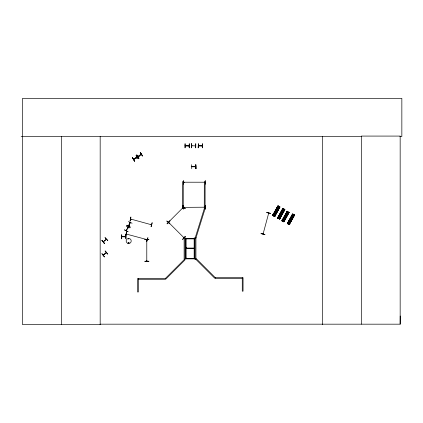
<?xml version="1.0" encoding="UTF-8"?>
<svg xmlns="http://www.w3.org/2000/svg" width="423" height="423" viewBox="0 0 423 423"><rect width="100%" height="100%" fill="white"/><g stroke="black" fill="none" stroke-linecap="round" stroke-linejoin="round"><path stroke-width="0.63" d="M399.872 136.518L401.85 136.518L401.85 98.379L22.514 98.379L22.514 324.621L100.23 324.621L100.177 324.177L400.163 324.177L400.221 315.997M268.69 213.166L263.09 233.977L263.043 233.512M168.576 222.598L168.904 222.667M183.545 237.604L183.905 237.7L168.629 222.424M141.351 154.379L138.009 156.589L141.277 154.221M128.518 238.778L128.846 239.032L128.55 238.736M128.967 242.865C127.899 243.405 129.147 242.368 128.756 242.633M146.786 261.171L146.786 239.386L147.167 239.651M273.834 215.942L273.845 215.45M128.164 227.114L126.303 230.709M128.856 225.708L128.486 226.072L130.295 222.514M129.988 222.715L130.178 222.403M130.31 222.556L128.65 226.088M125.546 235.881L126.588 231.973M125.71 235.923L126.731 232.01M130.564 219.162L130.956 219.267L130.617 219.008M146.823 239.402C147.019 240.565 146.501 239.185 147.125 239.64L126.303 234.062L126.694 234.162M151.043 224.676L151.508 224.629M146.728 241.554L147.913 237.684L146.675 241.538M151.032 226.665L152.053 222.757M151.18 226.702L152.217 222.799M264.941 234.527L261.044 233.454M266.643 212.542L270.609 213.366L266.654 212.515M263.032 233.549L262.932 233.945M268.52 213.076L268.594 213.43M268.568 213.467L268.658 213.113M183.936 237.726L183.614 237.414M128.481 225.977L130.141 222.445M195.162 237.943L204.277 208.661L204.309 181.716L205.097 181.716L205.097 208.671L204.309 208.671L205.023 208.893L195.912 238.175M103.217 241.76L106.358 239.281M103.217 255.18L106.3 252.568M124.531 229.895L128.106 231.788L124.515 229.922M128.407 221.583L132.087 223.249M126.318 230.672L127.958 227.082M129.893 227.912L126.244 226.173M128.19 227.796L129.179 225.692M121.734 236.711L125.779 236.711M191.667 145.729L192.153 145.914M191.735 166.641L195.77 166.62M272.676 215.471L277.964 205.885M272.75 215.513L278.059 205.938M272.867 215.577L278.16 205.99L272.909 215.593M273.295 215.08L278.265 206.054M278.403 206.128L273.094 215.704L278.424 206.138M273.565 215.228L278.191 206.747M273.39 215.852L273.93 216.153M274.104 216.248L279.36 206.646M274.178 216.29L279.487 206.715L274.215 216.312M274.337 216.38L279.619 206.789M274.405 216.412L279.703 206.836M274.448 216.439L279.74 206.852M274.559 216.502L279.83 206.905M274.68 216.571L279.973 206.984L277.922 205.864L272.639 215.45L274.68 216.571L279.931 206.958M277.631 217.982L282.924 208.396M277.71 218.025L283.019 208.449M277.826 218.088L283.114 208.502L277.869 218.115M277.943 218.157L283.267 208.587M283.362 208.639L278.054 218.215L283.378 208.65M278.482 217.718L281.004 213.224M281.591 212.076L283.505 208.719M278.345 218.368L278.889 218.665M279.058 218.76L284.319 209.158M284.43 209.221L279.154 218.813L284.462 209.237M279.254 218.865L284.589 209.306M279.37 218.934L284.653 209.343M279.407 218.95L284.695 209.364M279.481 218.992L284.79 209.417M279.598 219.056L284.885 209.47M287.154 211.199L281.85 220.78L283.902 221.901L289.195 212.314L287.143 211.193M281.972 220.843L287.265 211.257M282.009 220.864L287.28 211.267M282.088 220.906L287.413 211.341M282.194 220.965L287.497 211.384M282.553 220.425L287.529 211.405M282.353 221.055L287.608 211.447M282.744 220.531L285.234 216.021M285.853 214.895L287.413 212.076L282.786 220.557M282.606 221.181L283.151 221.483M283.199 220.822L282.834 221.15M286.091 216.486L283.59 220.991L288.306 212.558M286.715 215.355L288.259 212.531M283.415 221.631L288.729 212.055M288.497 212.663L283.516 221.684L288.539 212.684M283.669 221.768L288.925 212.166M289.036 212.224L283.743 221.811L289.073 212.246M287.28 223.508L292.563 213.916L294.609 215.037L289.274 224.597M287.391 223.571L292.7 213.99L287.423 223.587M287.545 223.656L292.832 214.064M287.614 223.693L292.912 214.112L287.656 223.714M287.751 223.767L293.028 214.175M288.158 223.259L291.584 217.057M292.203 215.926L293.139 214.239M287.894 223.846L293.176 214.255M288.026 223.91L288.565 224.206M288.708 224.285L293.99 214.694M288.74 224.306L294.033 214.72M288.851 224.364L294.128 214.773M288.93 224.412L294.223 214.826M288.967 224.428L294.265 214.847M289.052 224.476L294.376 214.91M289.163 224.539L294.471 214.958M289.195 224.555L294.487 214.969M168.343 222.334L183.619 207.059L183.434 207.444M183.645 207.027L183.333 207.349L183.619 207.201M106.395 239.291L103.307 241.871M103.249 255.154L106.358 252.7M183.619 182.213L205.261 182.213M183.63 182.376L184.026 182.35L183.661 182.213M205.261 207.201L204.869 207.185M185.491 145.882L185.11 145.708L189.139 145.914M191.709 145.729L195.712 145.914M121.776 236.711L125.779 236.854M198.487 145.708L202.448 145.914M195.78 166.784L191.735 166.784M126.651 233.988L126.303 234.062M134.028 159.217L133.636 159.217L136.983 157.028M169.84 220.875L167.011 223.767M167.117 223.873L169.961 220.996M105.041 237.657L107.828 240.597L105.063 237.641M105.211 250.934L107.812 254.027M106.395 252.674L103.334 255.296M146.802 239.598L146.786 239.931M146.929 261.128L146.945 260.806M151.471 224.766L130.638 219.04L130.94 219.278M185.031 238.08L185.734 238.45L194.495 238.45L195.024 238.08M136.83 154.839L139.024 158.234M133.779 159.355L137.068 157.145L136.613 157.277M141.24 154.247L138.025 156.558M134.435 158.874L136.365 157.589M184.026 182.387L183.64 182.186M128.872 243.183C127.217 242.85 129.967 242.136 128.692 243.23M183.984 182.371L183.704 182.376M205.181 182.376L204.854 182.355M185.179 145.708L189.055 145.708M189.055 145.909L185.179 145.909M202.363 145.909L198.487 145.909M185.031 258.855L195.024 258.855M183.603 180.261L183.619 184.306M205.25 180.261L205.329 184.306M204.854 182.218L205.176 182.17M183.704 207.36L205.218 207.201L204.854 207.201M183.63 209.29L183.55 205.25M205.277 209.29L205.308 205.245M144.835 261.24L148.88 261.213M144.835 261.409L148.88 261.361M21.15 136.677L22.514 136.671M22.514 136.518L361.337 136.518M185.1 143.778L185.1 147.817M189.367 143.778L189.345 147.817M195.712 143.778L195.712 147.817M198.403 143.778L198.197 147.817M202.67 143.778L202.654 147.817M202.39 145.713L198.413 145.708L198.81 145.866M198.181 147.817L198.35 143.778M191.735 168.735L191.682 164.69M196.002 168.735L195.78 164.69L195.986 168.735M121.734 234.76L121.734 238.805M126.006 234.76L125.985 238.805M186.072 238.873L194.157 238.873M186.072 247.645L186.406 247.645L186.072 247.222M186.072 248.068L194.157 248.068M186.072 248.211L186.406 248.211L186.072 247.788M186.072 248.634L194.157 248.634M186.072 258.4L194.157 258.4M242.268 278.482L215.318 278.482L215.318 277.7L196.261 258.638L195.706 259.199L214.762 278.255L215.318 277.7L243.056 277.7L243.056 291.172L242.268 291.172L242.268 277.7M138.374 279.28L165.33 279.28L165.33 278.493L184.386 259.436L184.941 259.992L165.885 279.048L165.33 278.493L137.591 278.493L137.591 291.97L138.374 291.97L138.374 278.493M151.381 224.782L151.08 224.661M195.341 145.909L195.712 145.729M260.991 233.649L264.904 234.675M130.956 219.267L130.638 219.204M278.572 218.331L278.81 218.464L278.805 217.961M129.475 224.914L127.825 228.536M202.448 145.729L201.983 145.914M189.139 145.729L188.684 145.914M146.924 239.524L146.76 239.952M282.479 209.422L284.251 210.4M277.525 206.91L279.291 207.889M292.161 214.963L293.932 215.942M286.746 212.24L288.512 213.218M282.125 210.072L283.891 211.051M277.165 207.561L278.937 208.539M291.801 215.614L293.573 216.592M286.387 212.891L288.153 213.869M281.586 211.045L283.357 212.023M276.626 208.534L278.397 209.512M291.267 216.587L293.033 217.565M285.848 213.864L287.619 214.842M281.105 211.907L282.876 212.885M290.786 217.448L292.557 218.427M276.15 209.396L277.916 210.374M285.372 214.725L287.138 215.704M280.571 212.88L282.342 213.858M275.611 210.368L277.382 211.347M290.252 218.421L292.018 219.4M284.832 215.698L286.604 216.676M278.271 217.057L280.037 218.03M273.311 214.54L275.082 215.519M287.947 222.598L289.718 223.577M277.821 217.168L280.179 218.469M277.779 217.242L280.142 218.543M282.532 219.87L284.298 220.848M272.861 214.651L275.225 215.957M287.503 222.71L289.861 224.01M272.824 214.725L275.183 216.031M287.46 222.784L289.818 224.084M273.808 215.397L274.088 215.55M282.083 219.981L284.446 221.287M282.046 220.055L284.404 221.361M278.535 218.326L278.815 218.48M288.486 224.037L288.216 223.867L288.491 223.957L288.481 223.503M287.27 223.503L289.321 224.624M282.728 221.271L283.008 221.425M183.762 237.784L183.645 237.44L183.905 237.678M182.815 205.916L185.137 208.497L182.281 205.636L185.174 208.454M166.916 221.002L169.829 223.804L166.81 221.107M101.938 240.29L104.529 243.394M105.084 251.045L107.696 254.128M186.072 257.977L186.406 258.4M140.24 152.566L142.482 155.934M136.661 154.955L138.897 158.318M132.494 157.673L134.736 161.041M132.367 157.758L134.609 161.121M146.755 261.144L146.786 260.721L146.786 261.128M400.163 324.177L400.163 136.079L361.337 136.079L361.337 324.177M322.506 136.518L322.506 324.621M202.501 143.778L202.501 147.817M195.838 164.69L195.807 168.735M195.764 143.778L195.738 147.817M194.495 238.45L194.495 258.823M194.157 237.885L194.157 258.823M191.608 143.778L191.64 147.817M189.197 143.778L189.197 147.817M186.072 238.45L186.072 258.823M185.734 238.45L185.734 258.823M185.068 143.778L185.041 147.817M125.837 234.76L125.837 238.805M121.708 234.76L121.681 238.805M100.172 136.518L100.172 324.621M61.346 136.518L61.346 324.621M276.33 210.263C276.912 211.965 277.641 209.025 276.33 210.263M281.284 212.774C281.871 214.482 282.596 211.537 281.284 212.774M285.551 215.593C286.133 217.295 286.863 214.355 285.551 215.593M290.966 218.316C291.547 220.023 292.277 217.084 290.966 218.316M130.876 217.084L130.073 221.049L130.876 217.084M126.715 225.258L130.289 227.151L126.715 225.258M282.892 208.38L277.588 217.961L279.64 219.082L284.922 209.491L282.881 208.375M185.306 236.341L182.625 239.376L185.306 236.341M101.959 240.275L104.402 243.505L101.948 240.28M101.959 253.694L104.412 256.909L101.959 253.694M132.542 157.647L134.593 161.131L132.542 157.647M136.09 155.278L138.147 158.768L136.09 155.278M140.383 152.476L142.445 155.96L140.383 152.476M139.357 155.997L136.058 158.218L139.357 155.997M148.875 239.286L144.835 239.54L148.875 239.286M191.667 143.778L191.439 147.817L191.656 143.778M183.254 181.716L182.466 181.716L182.466 208.671L183.254 208.671L183.254 181.716M185.031 237.689L184.132 237.689L184.132 259.251L185.031 259.251L185.031 237.689M195.923 237.689L195.024 237.689L195.024 259.251L195.923 259.251L195.923 237.689M127.429 243.162A2.522 2.522 0 0 0 131.215 240.978A2.522 2.522 0 0 0 127.429 238.794A2.522 2.522 0 0 0 127.429 243.162"/></g></svg>
